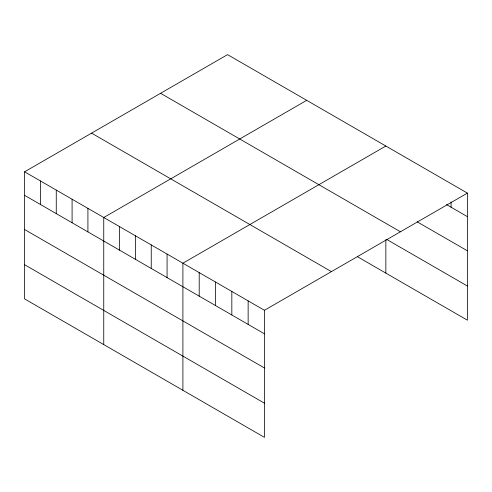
<?xml version="1.0" encoding="UTF-8"?>
<svg xmlns="http://www.w3.org/2000/svg" width="492" height="492" viewBox="0 0 492 492"><rect width="100%" height="100%" fill="white"/><g stroke="black" fill="none" stroke-linecap="round" stroke-linejoin="round"><path stroke-width="0.74" d="M24.6 171.806L264.45 310.286L264.45 437.363L24.6 298.89L24.6 171.806L227.55 54.637L467.4 193.11L467.4 320.194L357.487 256.738M306.7 100.331L103.75 217.507L103.75 344.584M385.851 146.026L182.901 263.202L182.901 390.285M264.45 310.286L467.4 193.11M446.521 204.586L467.4 216.64M417.167 221.812L467.4 250.815M160.577 93.302L400.427 231.775M386.503 239.315L467.4 286.018M91.573 133.141L331.423 271.615M24.6 195.342L264.45 333.816M24.6 229.512L264.45 367.985M24.6 264.721L264.45 403.194M451.09 201.911L451.09 207.224M385.851 239.684L385.851 273.109M248.14 300.864L248.14 324.4M231.83 291.448L231.83 314.985M215.521 282.033L215.521 305.569M199.211 272.617L199.211 296.153M167.071 254.063L167.071 277.593M151.241 244.924L151.241 268.454M135.411 235.785L135.411 259.315M119.581 226.646L119.581 250.176M87.92 208.368L87.92 231.898M72.09 199.229L72.09 222.759M56.26 190.084L56.26 213.62M40.43 180.945L40.43 204.481"/></g></svg>
